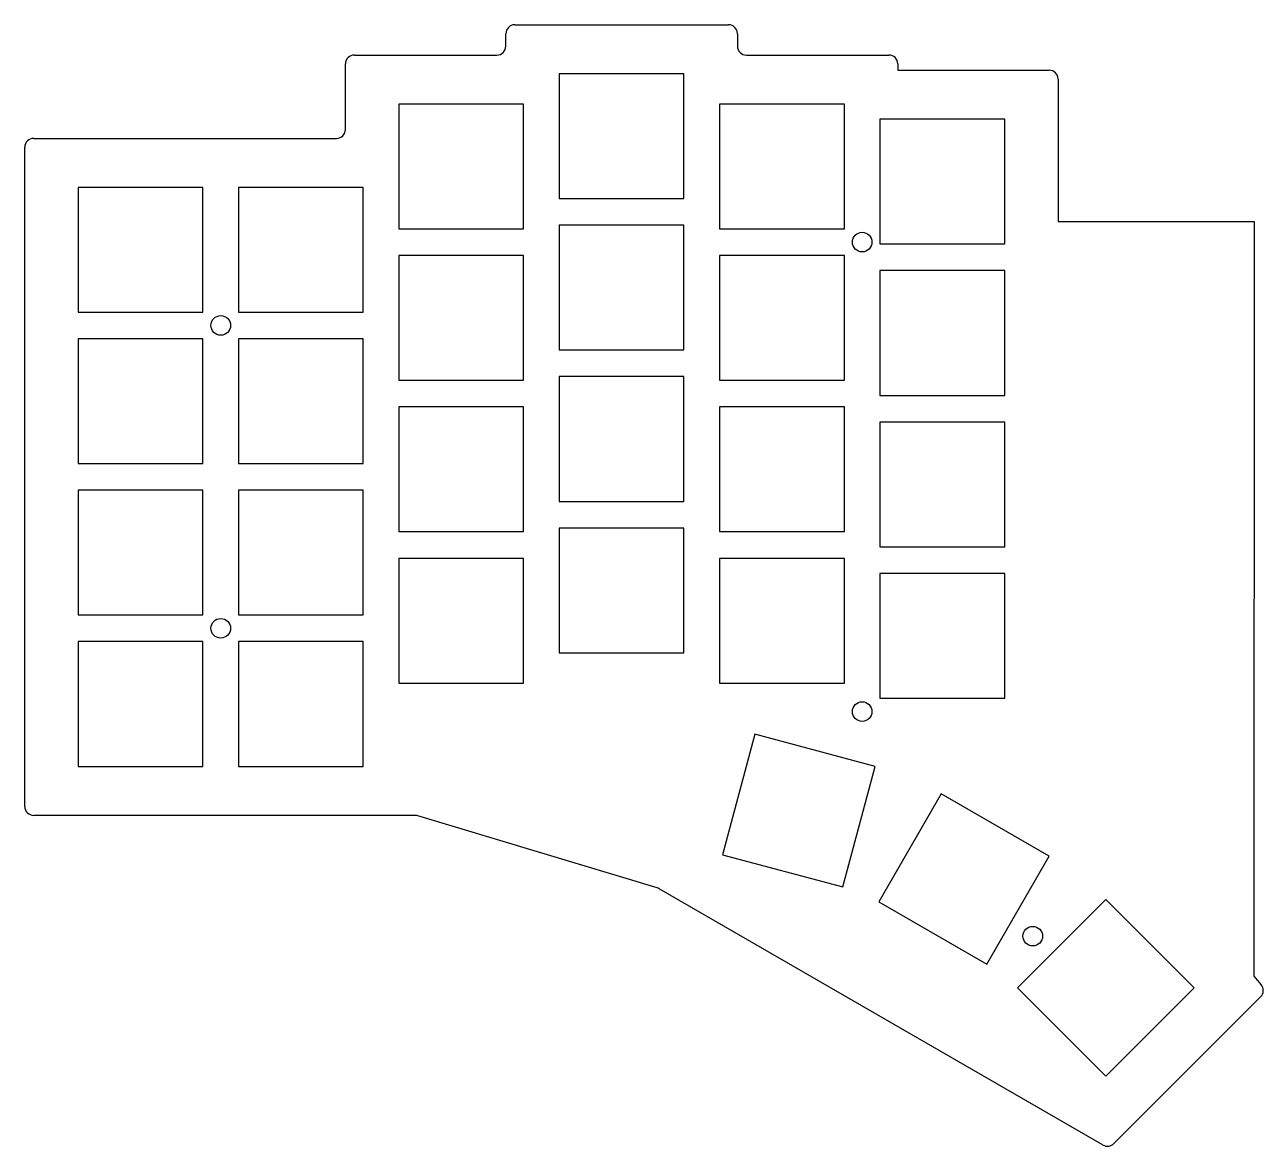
# Model space of a CAD drawing. Header units: millimetres. Extents: x 37 to 176, y -200 to -74.
import ezdxf

# ---------------------------------------------------------------- set-up
doc = ezdxf.new("R2010")
doc.units = ezdxf.units.MM

msp = doc.modelspace()

# ---------------------------------------------------------------- linework, layer by layer
for p, q in [((91, -76.15), (91, -74.75)), ((92, -73.75), (116, -73.75)), ((117, -74.75), (117, -76.15)), ((74, -77.15), (90, -77.15)), ((118, -77.15), (134, -77.15)), ((73, -85.5), (73, -78.15)), ((135, -78.15), (135, -78.85)), ((135, -78.85), (152, -78.85)), ((111, -79.25), (97, -79.25)), ((97, -79.25), (97, -93.25)), ((111, -93.25), (111, -79.25)), ((153, -79.85), (153, -95.85)), ((93, -82.65), (79, -82.65)), ((79, -82.65), (79, -96.65)), ((93, -96.65), (93, -82.65)), ((129, -82.65), (115, -82.65)), ((115, -82.65), (115, -96.65)), ((129, -96.65), (129, -82.65)), ((147, -84.35), (133, -84.35)), ((133, -84.35), (133, -98.35)), ((147, -98.35), (147, -84.35)), ((37, -161.5), (37, -87.5)), ((38, -86.5), (72, -86.5)), ((57, -92), (43, -92)), ((43, -92), (43, -106)), ((57, -106), (57, -92)), ((75, -92), (61, -92)), ((61, -92), (61, -106)), ((75, -106), (75, -92)), ((97, -93.25), (111, -93.25)), ((153, -95.85), (175, -95.85)), ((175, -95.85), (174.97, -180.56)), ((79, -96.65), (93, -96.65)), ((111, -96.25), (97, -96.25)), ((97, -96.25), (97, -110.25)), ((111, -110.25), (111, -96.25)), ((115, -96.65), (129, -96.65)), ((133, -98.35), (147, -98.35)), ((93, -99.65), (79, -99.65)), ((79, -99.65), (79, -113.65)), ((93, -113.65), (93, -99.65)), ((129, -99.65), (115, -99.65)), ((115, -99.65), (115, -113.65)), ((129, -113.65), (129, -99.65)), ((147, -101.35), (133, -101.35)), ((133, -101.35), (133, -115.35)), ((147, -115.35), (147, -101.35)), ((43, -106), (57, -106)), ((61, -106), (75, -106)), ((57, -109), (43, -109)), ((43, -109), (43, -123)), ((57, -123), (57, -109)), ((75, -109), (61, -109)), ((61, -109), (61, -123)), ((75, -123), (75, -109)), ((97, -110.25), (111, -110.25)), ((79, -113.65), (93, -113.65)), ((111, -113.25), (97, -113.25)), ((97, -113.25), (97, -127.25)), ((111, -127.25), (111, -113.25)), ((115, -113.65), (129, -113.65)), ((133, -115.35), (147, -115.35)), ((93, -116.65), (79, -116.65)), ((79, -116.65), (79, -130.65)), ((93, -130.65), (93, -116.65)), ((129, -116.65), (115, -116.65)), ((115, -116.65), (115, -130.65)), ((129, -130.65), (129, -116.65)), ((147, -118.35), (133, -118.35)), ((133, -118.35), (133, -132.35)), ((147, -132.35), (147, -118.35)), ((43, -123), (57, -123)), ((61, -123), (75, -123)), ((57, -126), (43, -126)), ((43, -126), (43, -140)), ((57, -140), (57, -126)), ((75, -126), (61, -126)), ((61, -126), (61, -140)), ((75, -140), (75, -126)), ((97, -127.25), (111, -127.25)), ((79, -130.65), (93, -130.65)), ((111, -130.25), (97, -130.25)), ((97, -130.25), (97, -144.25)), ((111, -144.25), (111, -130.25)), ((115, -130.65), (129, -130.65)), ((133, -132.35), (147, -132.35)), ((93, -133.65), (79, -133.65)), ((79, -133.65), (79, -147.65)), ((93, -147.65), (93, -133.65)), ((129, -133.65), (115, -133.65)), ((115, -133.65), (115, -147.65)), ((129, -147.65), (129, -133.65)), ((147, -135.35), (133, -135.35)), ((133, -135.35), (133, -149.35)), ((147, -149.35), (147, -135.35)), ((43, -140), (57, -140)), ((61, -140), (75, -140)), ((57, -143), (43, -143)), ((43, -143), (43, -157)), ((57, -157), (57, -143)), ((75, -143), (61, -143)), ((61, -143), (61, -157)), ((75, -157), (75, -143)), ((97, -144.25), (111, -144.25)), ((79, -147.65), (93, -147.65)), ((115, -147.65), (129, -147.65)), ((133, -149.35), (147, -149.35)), ((118.94, -153.4), (115.32, -166.92)), ((132.47, -157.02), (118.94, -153.4)), ((43, -157), (57, -157)), ((61, -157), (75, -157)), ((128.84, -170.54), (132.47, -157.02)), ((139.87, -160.09), (132.87, -172.21)), ((151.99, -167.09), (139.87, -160.09)), ((80.85, -162.5), (38, -162.5)), ((107.99, -170.64), (81.14, -162.54)), ((115.32, -166.92), (128.84, -170.54)), ((144.99, -179.21), (151.99, -167.09)), ((158.04, -199.51), (108.2, -170.74)), ((132.87, -172.21), (144.99, -179.21)), ((158.35, -171.96), (148.45, -181.86)), ((168.25, -181.86), (158.35, -171.96)), ((174.97, -180.56), (175.78, -181.51)), ((148.45, -181.86), (158.35, -191.76)), ((158.35, -191.76), (168.25, -181.86)), ((175.73, -182.87), (159.25, -199.35))]:
    msp.add_line(p, q)
for centre in [(131, -98.15), (59, -107.5), (59, -141.5), (131, -150.85), (150.15, -176.06)]:
    msp.add_circle(centre, 1.1)
for centre, start, end in [((92, -74.75), 90, 180), ((116, -74.75), 0, 90), ((90, -76.15), 270, 0), ((118, -76.15), 180, 270), ((74, -78.15), 90, 180), ((134, -78.15), 0, 90), ((152, -79.85), 0, 90), ((72, -85.5), 270, 0), ((38, -87.5), 90, 180), ((38, -161.5), 180, 270), ((80.85, -163.5), 73.2075, 90), ((107.7, -171.6), 60, 73.2075), ((175.02, -182.16), 315, 40.5098), ((158.54, -198.64), 240, 315)]:
    msp.add_arc(centre, 1, start, end)

doc.saveas('drawing.dxf')
